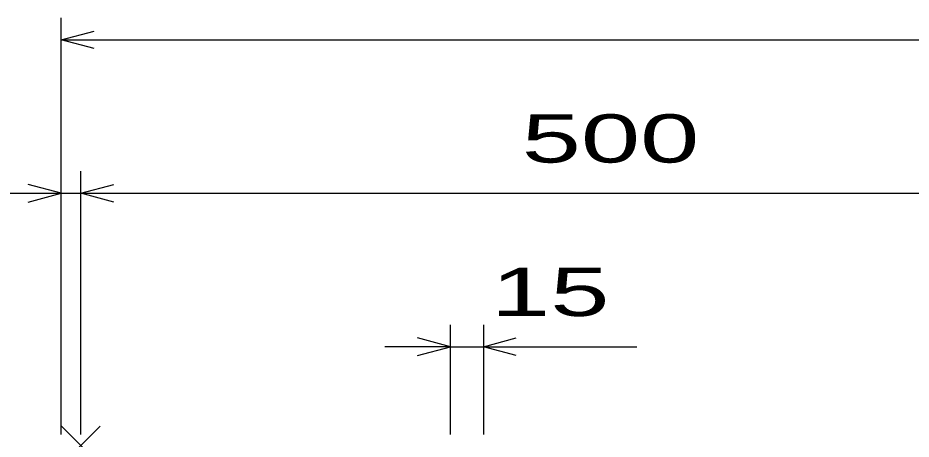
# Model space of a CAD drawing. Units: millimetres, scale not verified. Extents: x -1820 to 1731, y -1282 to 1054.
# Drawn here: x -1450.7 to -1043.5, y -691.4 to -499.3 of the extents above; entities that cross this region are included whole.
import ezdxf
from ezdxf.enums import TextEntityAlignment as Align

# ---------------------------------------------------------------- set-up
doc = ezdxf.new("R2010")
doc.units = ezdxf.units.MM
doc.header["$LTSCALE"] = 10
doc.layers.add('17', color=7, linetype='Continuous')
doc.layers.add('22', color=2, linetype='Continuous', lineweight=25)
doc.styles.add('ベクトル', font='')
doc.styles.get('ベクトル').set_extended_font_data('ベクトル')

# ---------------------------------------------------------------- blocks, each defined once
blk = doc.blocks.new('x')
at = {"color": 0, "linetype": 'Continuous', "lineweight": -2}
for p, q in [((-0.884, -0.884), (0.884, 0.884)), ((0.884, -0.884), (-0.884, 0.884))]:
    blk.add_line(p, q, dxfattribs=at)

msp = doc.modelspace()

# ---------------------------------------------------------------- linework, layer by layer
at = {"layer": '22', "color": 4}
for p, q in [((-1431, -689.29), (-1431, -499.29)), ((-1431, -509.29), (-1416, -505.29)), ((-1416, -513.29), (-1431, -509.29)), ((-1431, -509.29), (-411, -509.29)), ((-1431, -689.29), (-1431, -569.29)), ((-1422, -689.29), (-1422, -569.29)), ((-1431, -579.29), (-1446, -575.29)), ((-1422, -579.29), (-1407, -575.29)), ((-1476, -579.29), (-1431, -579.29)), ((-1446, -583.29), (-1431, -579.29)), ((-1431, -579.29), (-1422, -579.29)), ((-1407, -583.29), (-1422, -579.29)), ((-1422, -579.29), (-922, -579.29)), ((-1253.5, -689.29), (-1253.5, -639.29)), ((-1238.5, -639.29), (-1238.5, -689.29)), ((-1253.5, -649.29), (-1268.5, -645.29)), ((-1238.5, -649.29), (-1223.5, -645.29)), ((-1253.5, -649.29), (-1283.5, -649.29)), ((-1268.5, -653.29), (-1253.5, -649.29)), ((-1253.5, -649.29), (-1238.5, -649.29)), ((-1223.5, -653.29), (-1238.5, -649.29)), ((-1238.5, -649.29), (-1168.5, -649.29))]:
    msp.add_line(p, q, dxfattribs=at)

# ---------------------------------------------------------------- block references
at = {"layer": '17', "xscale": 10, "yscale": 10}
msp.add_blockref('x', (-1422, -694.29), dxfattribs=at)

# ---------------------------------------------------------------- texts
at = {"layer": '22', "style": 'ベクトル', "width": 1.65}
for s, p in [(' 500 ', (-1234.5, -554.29)), (' 15 ', (-1248.5, -624.29))]:
    msp.add_text(s, height=21.99, dxfattribs=at).set_placement(p, align=Align.MIDDLE_LEFT)

doc.saveas('drawing.dxf')
